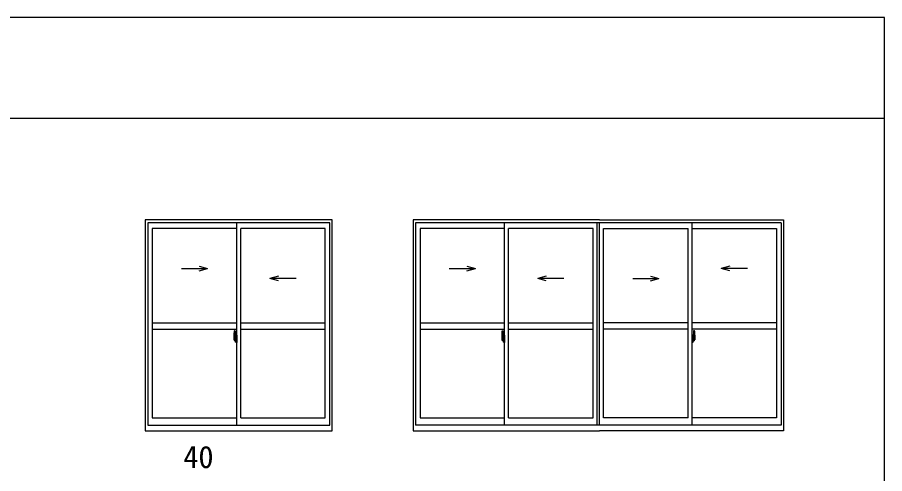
# Model space of a CAD drawing. Units: millimetres, scale not verified. Extents: x -437 to 438, y -281 to 279.
# Drawn here: x 223.7 to 438.2, y 131 to 243.7 of the extents above; entities that cross this region are included whole.
import ezdxf
from ezdxf.enums import TextEntityAlignment as Align

# ---------------------------------------------------------------- set-up
doc = ezdxf.new("R2010")
doc.units = ezdxf.units.MM
doc.header["$LTSCALE"] = 2
for name, color, linetype in [('0-5_YKK_A1', 4, 'Continuous'), ('0-6_YKK_D', 6, 'Continuous'), ('0-7_YKK_ZWAK', 7, 'Continuous')]:
    doc.layers.add(name, color=color, linetype=linetype)
doc.styles.add('ＭＳ ゴシック', font='')
doc.styles.get('ＭＳ ゴシック').set_extended_font_data('MS Gothic')

msp = doc.modelspace()

# ---------------------------------------------------------------- linework, layer by layer
at = {"layer": '0-5_YKK_A1'}
for p, q in [((301.575, 193.7), (255.325, 193.7)), ((255.325, 193.7), (255.325, 141.575)), ((301.575, 141.575), (301.575, 193.7)), ((367.7, 193.7), (321.575, 193.7)), ((321.575, 193.7), (321.575, 141.575)), ((367.7, 193.7), (413.2, 193.7)), ((413.2, 193.7), (413.2, 141.575)), ((300.95, 192.95), (255.95, 192.95)), ((255.95, 192.95), (255.95, 142.95)), ((277.95, 191.525), (257.075, 191.525)), ((257.075, 191.525), (257.075, 144.8)), ((277.95, 142.95), (277.95, 192.95)), ((278.95, 144.8), (278.95, 191.525)), ((299.825, 191.525), (278.95, 191.525)), ((299.825, 144.8), (299.825, 191.525)), ((300.95, 142.95), (300.95, 192.95)), ((322.2, 192.95), (322.2, 142.95)), ((412.575, 192.95), (322.2, 192.95)), ((344.2, 191.525), (323.325, 191.525)), ((323.325, 191.525), (323.325, 144.8)), ((344.2, 142.95), (344.2, 192.95)), ((345.2, 144.8), (345.2, 191.525)), ((366.075, 191.525), (345.2, 191.525)), ((366.075, 144.8), (366.075, 191.525)), ((367.075, 142.95), (367.075, 192.95)), ((367.7, 142.95), (367.7, 192.95)), ((368.7, 144.8), (368.7, 191.525)), ((368.7, 191.525), (389.575, 191.525)), ((389.575, 144.8), (389.575, 191.525)), ((390.575, 142.95), (390.575, 192.95)), ((390.575, 191.525), (411.45, 191.525)), ((411.45, 191.525), (411.45, 144.8)), ((412.575, 192.95), (412.575, 142.95)), ((264.277, 181.677), (270.748, 181.677)), ((268.631, 182.245), (270.748, 181.677)), ((268.631, 181.11), (270.748, 181.677)), ((330.527, 181.677), (336.998, 181.677)), ((334.881, 182.245), (336.998, 181.677)), ((334.881, 181.11), (336.998, 181.677)), ((399.894, 182.245), (397.777, 181.677)), ((404.248, 181.677), (397.777, 181.677)), ((399.894, 181.11), (397.777, 181.677)), ((288.269, 179.745), (286.152, 179.177)), ((292.623, 179.177), (286.152, 179.177)), ((288.269, 178.61), (286.152, 179.177)), ((354.519, 179.745), (352.402, 179.177)), ((358.873, 179.177), (352.402, 179.177)), ((354.519, 178.61), (352.402, 179.177)), ((375.902, 179.177), (382.373, 179.177)), ((380.256, 179.745), (382.373, 179.177)), ((380.256, 178.61), (382.373, 179.177)), ((257.075, 168.2), (277.95, 168.2)), ((278.95, 168.2), (299.825, 168.2)), ((323.325, 168.2), (344.2, 168.2)), ((345.2, 168.2), (366.075, 168.2)), ((389.575, 168.2), (368.7, 168.2)), ((411.45, 168.2), (390.575, 168.2)), ((257.075, 166.7), (277.95, 166.7)), ((277.37, 166.279), (277.587, 166.287)), ((277.6, 166.275), (277.6, 164.645)), ((278.95, 166.7), (299.825, 166.7)), ((323.325, 166.7), (344.2, 166.7)), ((343.62, 166.279), (343.837, 166.287)), ((343.85, 166.275), (343.85, 164.645)), ((345.2, 166.7), (366.075, 166.7)), ((389.575, 166.7), (368.7, 166.7)), ((411.45, 166.7), (390.575, 166.7)), ((390.925, 166.275), (390.925, 164.645)), ((391.155, 166.279), (390.938, 166.287)), ((277.673, 164.2), (277.155, 164.2)), ((277.164, 164.2), (277.827, 164.2)), ((277.25, 165.153), (277.25, 164.044)), ((277.274, 164.019), (277.377, 164.015)), ((277.544, 164.721), (277.35, 164.721)), ((277.35, 164.191), (277.35, 164.721)), ((277.35, 164.19), (277.35, 164.191)), ((277.351, 164.166), (277.35, 164.19)), ((277.35, 164.172), (277.35, 164.19)), ((277.363, 164.685), (277.544, 164.685)), ((277.363, 164.195), (277.363, 164.685)), ((277.377, 164.101), (277.377, 164.015)), ((277.485, 164.101), (277.377, 164.101)), ((277.395, 164.067), (277.377, 164.067)), ((277.395, 164.043), (277.513, 164.043)), ((277.395, 163.978), (277.395, 164.043)), ((277.395, 163.97), (277.395, 163.978)), ((277.395, 163.97), (277.539, 163.97)), ((277.45, 163.843), (277.45, 163.818)), ((277.544, 163.818), (277.45, 163.818)), ((277.463, 163.856), (277.544, 163.856)), ((277.485, 164.105), (277.485, 164.087)), ((277.505, 164.105), (277.485, 164.105)), ((277.505, 164.496), (277.505, 164.087)), ((277.592, 164.496), (277.505, 164.496)), ((277.513, 164.331), (277.505, 164.331)), ((277.513, 164.274), (277.513, 164.373)), ((277.513, 164.274), (277.563, 164.274)), ((277.513, 164.274), (277.513, 164.274)), ((277.513, 164.237), (277.513, 164.274)), ((277.513, 164.237), (277.563, 164.237)), ((277.513, 164.214), (277.513, 164.237)), ((277.513, 164.214), (277.563, 164.214)), ((277.513, 164.117), (277.513, 164.214)), ((277.513, 164.117), (277.563, 164.117)), ((277.513, 164.09), (277.513, 164.117)), ((277.513, 164.09), (277.563, 164.09)), ((277.513, 164.087), (277.513, 164.09)), ((277.52, 164.2), (278.032, 164.2)), ((277.562, 164.067), (277.556, 164.067)), ((277.562, 164.496), (277.562, 164.385)), ((277.562, 164.202), (277.562, 164.067)), ((277.563, 164.583), (277.563, 164.608)), ((277.6, 164.437), (277.563, 164.437)), ((277.563, 164.274), (277.563, 163.875)), ((277.648, 164.274), (277.563, 164.274)), ((277.563, 164.274), (277.563, 164.274)), ((277.563, 164.237), (277.563, 164.274)), ((277.563, 164.214), (277.563, 164.237)), ((277.563, 164.117), (277.563, 164.214)), ((277.563, 164.09), (277.563, 164.117)), ((277.563, 164.087), (277.563, 164.09)), ((277.563, 164.087), (277.563, 164.022)), ((277.563, 164.022), (277.563, 164.016)), ((277.563, 164.016), (277.563, 163.99)), ((277.592, 164.645), (277.592, 164.496)), ((277.6, 164.645), (277.592, 164.645)), ((277.6, 164.665), (277.6, 164.385)), ((277.6, 164.385), (277.6, 164.562)), ((277.6, 164.416), (277.6, 164.534)), ((277.6, 164.013), (277.6, 164.274)), ((277.6, 164.274), (277.6, 163.875)), ((277.612, 164.574), (277.662, 164.575)), ((277.662, 164), (277.612, 164.001)), ((277.662, 164.491), (277.662, 164.648)), ((277.662, 163.927), (277.662, 164.084)), ((277.663, 165.128), (277.663, 164.675)), ((277.725, 164.675), (277.663, 164.675)), ((277.663, 163.448), (277.663, 163.9)), ((277.725, 163.9), (277.663, 163.9)), ((277.675, 164.663), (277.675, 164.675)), ((277.738, 164.663), (277.675, 164.663)), ((277.737, 164.662), (277.675, 164.66)), ((277.737, 163.913), (277.675, 163.915)), ((277.675, 163.913), (277.675, 163.9)), ((277.738, 163.913), (277.675, 163.913)), ((277.687, 164.455), (277.687, 164.12)), ((277.725, 165.153), (277.688, 165.153)), ((277.725, 163.423), (277.688, 163.423)), ((277.693, 164.454), (277.693, 163.946)), ((277.935, 164.474), (277.705, 164.466)), ((277.705, 163.934), (277.935, 163.926)), ((277.725, 165.153), (277.725, 164.675)), ((277.725, 165.14), (277.738, 165.14)), ((277.725, 163.988), (277.725, 163.959)), ((277.725, 163.423), (277.725, 163.9)), ((277.725, 163.435), (277.738, 163.435)), ((277.738, 165.155), (277.95, 165.163)), ((277.738, 165.155), (277.738, 164.663)), ((277.738, 165.14), (277.738, 164.663)), ((277.913, 164), (277.738, 164)), ((277.738, 163.946), (277.913, 163.946)), ((277.738, 163.435), (277.738, 163.913)), ((277.778, 164.532), (277.778, 164.497)), ((277.87, 164.545), (277.79, 164.545)), ((277.79, 164.485), (277.87, 164.485)), ((277.883, 164.532), (277.883, 164.497)), ((277.925, 163.988), (277.925, 163.959)), ((277.943, 164.467), (277.943, 163.933)), ((277.943, 164.467), (277.943, 164.464)), ((277.95, 164.356), (277.943, 164.356)), ((277.95, 164.194), (277.943, 164.194)), ((277.95, 165.163), (277.95, 163.413)), ((343.923, 164.2), (343.405, 164.2)), ((343.414, 164.2), (344.077, 164.2)), ((343.5, 165.153), (343.5, 164.044)), ((343.524, 164.019), (343.627, 164.015)), ((343.794, 164.721), (343.6, 164.721)), ((343.6, 164.191), (343.6, 164.721)), ((343.6, 164.19), (343.6, 164.191)), ((343.601, 164.166), (343.6, 164.19)), ((343.6, 164.172), (343.6, 164.19)), ((343.613, 164.685), (343.794, 164.685)), ((343.613, 164.195), (343.613, 164.685)), ((343.627, 164.101), (343.627, 164.015)), ((343.735, 164.101), (343.627, 164.101)), ((343.645, 164.067), (343.627, 164.067)), ((343.645, 164.043), (343.763, 164.043)), ((343.645, 163.978), (343.645, 164.043)), ((343.645, 163.97), (343.645, 163.978)), ((343.645, 163.97), (343.789, 163.97)), ((343.7, 163.843), (343.7, 163.818)), ((343.794, 163.818), (343.7, 163.818)), ((343.713, 163.856), (343.794, 163.856)), ((343.735, 164.105), (343.735, 164.087)), ((343.755, 164.105), (343.735, 164.105)), ((343.755, 164.496), (343.755, 164.087)), ((343.842, 164.496), (343.755, 164.496)), ((343.763, 164.331), (343.755, 164.331)), ((343.763, 164.274), (343.763, 164.373)), ((343.763, 164.274), (343.813, 164.274)), ((343.763, 164.274), (343.763, 164.274)), ((343.763, 164.237), (343.763, 164.274)), ((343.763, 164.237), (343.813, 164.237)), ((343.763, 164.214), (343.763, 164.237)), ((343.763, 164.214), (343.813, 164.214)), ((343.763, 164.117), (343.763, 164.214)), ((343.763, 164.117), (343.813, 164.117)), ((343.763, 164.09), (343.763, 164.117)), ((343.763, 164.09), (343.813, 164.09)), ((343.763, 164.087), (343.763, 164.09)), ((343.77, 164.2), (344.282, 164.2)), ((343.812, 164.067), (343.806, 164.067)), ((343.812, 164.496), (343.812, 164.385)), ((343.812, 164.202), (343.812, 164.067)), ((343.813, 164.583), (343.813, 164.608)), ((343.85, 164.437), (343.813, 164.437)), ((343.813, 164.274), (343.813, 163.875)), ((343.898, 164.274), (343.813, 164.274)), ((343.813, 164.274), (343.813, 164.274)), ((343.813, 164.237), (343.813, 164.274)), ((343.813, 164.214), (343.813, 164.237)), ((343.813, 164.117), (343.813, 164.214)), ((343.813, 164.09), (343.813, 164.117)), ((343.813, 164.087), (343.813, 164.09)), ((343.813, 164.087), (343.813, 164.022)), ((343.813, 164.022), (343.813, 164.016)), ((343.813, 164.016), (343.813, 163.99)), ((343.842, 164.645), (343.842, 164.496)), ((343.85, 164.645), (343.842, 164.645)), ((343.85, 164.665), (343.85, 164.385)), ((343.85, 164.385), (343.85, 164.562)), ((343.85, 164.416), (343.85, 164.534)), ((343.85, 164.013), (343.85, 164.274)), ((343.85, 164.274), (343.85, 163.875)), ((343.862, 164.574), (343.912, 164.575)), ((343.912, 164), (343.862, 164.001)), ((343.912, 164.491), (343.912, 164.648)), ((343.912, 163.927), (343.912, 164.084)), ((343.913, 165.128), (343.913, 164.675)), ((343.975, 164.675), (343.913, 164.675)), ((343.913, 163.448), (343.913, 163.9)), ((343.975, 163.9), (343.913, 163.9)), ((343.925, 164.663), (343.925, 164.675)), ((343.988, 164.663), (343.925, 164.663)), ((343.987, 164.662), (343.925, 164.66)), ((343.987, 163.913), (343.925, 163.915)), ((343.925, 163.913), (343.925, 163.9)), ((343.988, 163.913), (343.925, 163.913)), ((343.937, 164.455), (343.937, 164.12)), ((343.975, 165.153), (343.938, 165.153)), ((343.975, 163.423), (343.938, 163.423)), ((343.943, 164.454), (343.943, 163.946)), ((344.185, 164.474), (343.955, 164.466)), ((343.955, 163.934), (344.185, 163.926)), ((343.975, 165.153), (343.975, 164.675)), ((343.975, 165.14), (343.988, 165.14)), ((343.975, 163.988), (343.975, 163.959)), ((343.975, 163.423), (343.975, 163.9)), ((343.975, 163.435), (343.988, 163.435)), ((343.988, 165.155), (344.2, 165.163)), ((343.988, 165.155), (343.988, 164.663)), ((343.988, 165.14), (343.988, 164.663)), ((344.163, 164), (343.988, 164)), ((343.988, 163.946), (344.163, 163.946)), ((343.988, 163.435), (343.988, 163.913)), ((344.028, 164.532), (344.028, 164.497)), ((344.12, 164.545), (344.04, 164.545)), ((344.04, 164.485), (344.12, 164.485)), ((344.133, 164.532), (344.133, 164.497)), ((344.175, 163.988), (344.175, 163.959)), ((344.193, 164.467), (344.193, 163.933)), ((344.193, 164.467), (344.193, 164.464)), ((344.2, 164.356), (344.193, 164.356)), ((344.2, 164.194), (344.193, 164.194)), ((344.2, 165.163), (344.2, 163.413)), ((391.005, 164.2), (390.493, 164.2)), ((390.788, 165.155), (390.575, 165.163)), ((390.575, 165.163), (390.575, 163.413)), ((390.575, 164.356), (390.583, 164.356)), ((390.575, 164.194), (390.583, 164.194)), ((390.583, 164.467), (390.583, 163.933)), ((390.583, 164.467), (390.583, 164.464)), ((390.59, 164.474), (390.82, 164.466)), ((390.82, 163.934), (390.59, 163.926)), ((390.6, 163.988), (390.6, 163.959)), ((390.613, 164), (390.788, 164)), ((390.788, 163.946), (390.613, 163.946)), ((390.642, 164.532), (390.642, 164.497)), ((390.655, 164.545), (390.735, 164.545)), ((390.735, 164.485), (390.655, 164.485)), ((391.361, 164.2), (390.698, 164.2)), ((390.747, 164.532), (390.747, 164.497)), ((390.788, 165.155), (390.788, 164.663)), ((390.788, 165.14), (390.788, 164.663)), ((390.8, 165.14), (390.788, 165.14)), ((390.788, 164.663), (390.85, 164.663)), ((390.788, 164.662), (390.85, 164.66)), ((390.788, 163.913), (390.85, 163.915)), ((390.788, 163.435), (390.788, 163.913)), ((390.788, 163.913), (390.85, 163.913)), ((390.8, 163.435), (390.788, 163.435)), ((390.8, 165.153), (390.8, 164.675)), ((390.8, 165.153), (390.838, 165.153)), ((390.8, 164.675), (390.863, 164.675)), ((390.8, 163.988), (390.8, 163.959)), ((390.8, 163.423), (390.8, 163.9)), ((390.8, 163.9), (390.863, 163.9)), ((390.8, 163.423), (390.838, 163.423)), ((390.833, 164.454), (390.833, 163.946)), ((390.838, 164.455), (390.838, 164.12)), ((390.85, 164.663), (390.85, 164.675)), ((390.85, 163.913), (390.85, 163.9)), ((390.852, 164.2), (391.37, 164.2)), ((390.863, 165.128), (390.863, 164.675)), ((390.863, 164.491), (390.863, 164.648)), ((390.913, 164.574), (390.863, 164.575)), ((390.863, 163.927), (390.863, 164.084)), ((390.863, 164), (390.913, 164.001)), ((390.863, 163.448), (390.863, 163.9)), ((390.877, 164.274), (390.962, 164.274)), ((390.925, 164.665), (390.925, 164.385)), ((390.925, 164.645), (390.933, 164.645)), ((390.925, 164.385), (390.925, 164.562)), ((390.925, 164.416), (390.925, 164.534)), ((390.925, 164.437), (390.962, 164.437)), ((390.925, 164.013), (390.925, 164.274)), ((390.925, 164.274), (390.925, 163.875)), ((390.933, 164.645), (390.933, 164.496)), ((390.933, 164.496), (391.02, 164.496)), ((390.962, 164.583), (390.962, 164.608)), ((390.962, 164.274), (390.962, 163.875)), ((390.962, 164.274), (390.962, 164.274)), ((391.012, 164.274), (390.962, 164.274)), ((390.962, 164.237), (390.962, 164.274)), ((391.012, 164.237), (390.962, 164.237)), ((390.962, 164.214), (390.962, 164.237)), ((391.012, 164.214), (390.962, 164.214)), ((390.962, 164.117), (390.962, 164.214)), ((391.012, 164.117), (390.962, 164.117)), ((390.962, 164.09), (390.962, 164.117)), ((391.012, 164.09), (390.962, 164.09)), ((390.962, 164.087), (390.962, 164.09)), ((390.962, 164.087), (390.962, 164.022)), ((390.962, 164.022), (390.962, 164.016)), ((390.962, 164.016), (390.962, 163.99)), ((390.963, 164.496), (390.963, 164.385)), ((390.963, 164.202), (390.963, 164.067)), ((390.963, 164.067), (390.969, 164.067)), ((390.981, 164.721), (391.175, 164.721)), ((391.162, 164.685), (390.981, 164.685)), ((391.062, 163.856), (390.981, 163.856)), ((390.981, 163.818), (391.075, 163.818)), ((391.13, 163.97), (390.986, 163.97)), ((391.012, 164.274), (391.012, 164.373)), ((391.012, 164.331), (391.02, 164.331)), ((391.012, 164.274), (391.012, 164.274)), ((391.012, 164.237), (391.012, 164.274)), ((391.012, 164.214), (391.012, 164.237)), ((391.012, 164.117), (391.012, 164.214)), ((391.012, 164.09), (391.012, 164.117)), ((391.012, 164.087), (391.012, 164.09)), ((391.13, 164.043), (391.012, 164.043)), ((391.02, 164.496), (391.02, 164.087)), ((391.02, 164.105), (391.04, 164.105)), ((391.04, 164.105), (391.04, 164.087)), ((391.04, 164.101), (391.148, 164.101)), ((391.075, 163.843), (391.075, 163.818)), ((391.13, 164.067), (391.148, 164.067)), ((391.13, 163.978), (391.13, 164.043)), ((391.13, 163.97), (391.13, 163.978)), ((391.148, 164.101), (391.148, 164.015)), ((391.251, 164.019), (391.148, 164.015)), ((391.162, 164.195), (391.162, 164.685)), ((391.174, 164.166), (391.175, 164.19)), ((391.175, 164.191), (391.175, 164.721)), ((391.175, 164.19), (391.175, 164.191)), ((391.175, 164.172), (391.175, 164.19)), ((391.275, 165.153), (391.275, 164.044)), ((257.075, 144.8), (277.95, 144.8)), ((278.95, 144.8), (299.825, 144.8)), ((323.325, 144.8), (344.2, 144.8)), ((345.2, 144.8), (366.075, 144.8)), ((389.575, 144.8), (368.7, 144.8)), ((411.45, 144.8), (390.575, 144.8)), ((255.325, 141.575), (301.575, 141.575)), ((255.95, 142.95), (300.95, 142.95)), ((321.575, 141.575), (367.7, 141.575)), ((412.575, 142.95), (322.2, 142.95)), ((413.2, 141.575), (367.7, 141.575))]:
    msp.add_line(p, q, dxfattribs=at)
for points in [[(277.395, 164.043), (277.395, 164.087), (277.513, 164.087), (277.563, 164.087)], [(277.45, 163.818), (277.439, 163.834), (277.434, 163.842)], [(277.561, 163.982), (277.559, 163.979), (277.557, 163.976), (277.552, 163.972), (277.544, 163.97), (277.535, 163.97), (277.53, 163.971), (277.524, 163.972), (277.513, 163.978), (277.513, 163.978)], [(277.563, 164.666), (277.563, 164.496), (277.563, 164.385)], [(277.563, 164.385), (277.648, 164.385), (277.648, 164.286)], [(277.563, 164.286), (277.648, 164.286), (277.648, 164.274)], [(277.687, 164.455), (277.686, 164.455), (277.682, 164.455), (277.677, 164.458), (277.671, 164.464), (277.665, 164.478), (277.662, 164.491)], [(277.662, 164.084), (277.663, 164.088), (277.666, 164.102), (277.67, 164.109), (277.675, 164.115), (277.679, 164.118), (277.684, 164.12), (277.687, 164.12)], [(277.738, 163.913), (277.738, 163.42), (277.95, 163.413)], [(343.645, 164.043), (343.645, 164.087), (343.763, 164.087), (343.813, 164.087)], [(343.7, 163.818), (343.689, 163.834), (343.684, 163.842)], [(343.811, 163.982), (343.809, 163.979), (343.807, 163.976), (343.802, 163.972), (343.794, 163.97), (343.785, 163.97), (343.78, 163.971), (343.774, 163.972), (343.763, 163.978), (343.763, 163.978)], [(343.813, 164.666), (343.813, 164.496), (343.813, 164.385)], [(343.813, 164.385), (343.898, 164.385), (343.898, 164.286)], [(343.813, 164.286), (343.898, 164.286), (343.898, 164.274)], [(343.937, 164.455), (343.936, 164.455), (343.932, 164.455), (343.927, 164.458), (343.921, 164.464), (343.915, 164.478), (343.912, 164.491)], [(343.912, 164.084), (343.913, 164.088), (343.916, 164.102), (343.92, 164.109), (343.925, 164.115), (343.929, 164.118), (343.934, 164.12), (343.937, 164.12)], [(343.988, 163.913), (343.988, 163.42), (344.2, 163.413)], [(390.788, 163.913), (390.788, 163.42), (390.575, 163.413)], [(390.838, 164.455), (390.839, 164.455), (390.843, 164.455), (390.848, 164.458), (390.854, 164.464), (390.86, 164.478), (390.863, 164.491)], [(390.863, 164.084), (390.862, 164.088), (390.859, 164.102), (390.855, 164.109), (390.85, 164.115), (390.846, 164.118), (390.841, 164.12), (390.838, 164.12)], [(390.962, 164.385), (390.877, 164.385), (390.877, 164.286)], [(390.962, 164.286), (390.877, 164.286), (390.877, 164.274)], [(390.962, 164.666), (390.962, 164.496), (390.962, 164.385)], [(391.13, 164.043), (391.13, 164.087), (391.012, 164.087), (390.962, 164.087)], [(390.964, 163.982), (390.966, 163.979), (390.968, 163.976), (390.973, 163.972), (390.981, 163.97), (390.99, 163.97), (390.995, 163.971), (391.001, 163.972), (391.012, 163.978), (391.012, 163.978)], [(391.075, 163.818), (391.086, 163.834), (391.091, 163.842)]]:
    msp.add_lwpolyline(points, dxfattribs=at)
for centre, radius, start, end in [((283.875, 165.132), 6.625, 170.20654, 179.82143), ((277.371, 166.254), 0.025, 92, 170.20654), ((277.587, 166.275), 0.0125, 0, 92), ((350.125, 165.132), 6.625, 170.20654, 179.82143), ((343.621, 166.254), 0.025, 92, 170.20654), ((343.837, 166.275), 0.0125, 0, 92), ((390.938, 166.275), 0.0125, 88, 180), ((391.154, 166.254), 0.025, 9.79346, 88), ((384.65, 165.132), 6.625, 0.17857, 9.79346), ((277.275, 164.044), 0.025, 180, 268), ((278.088, 164.19), 0.738, 179.91894, 190.81318), ((277.363, 164.697), 0.0125, 180, 270), ((278.004, 164.161), 0.653, 179.5362, 192.85144), ((278.098, 164.175), 0.736, 178.42075, 189.33089), ((277.824, 164.122), 0.467, 188.62914, 193.1575), ((278.004, 164.161), 0.653, 192.85144, 209.23122), ((277.824, 164.122), 0.467, 193.1575, 216.63292), ((277.805, 164.132), 0.44, 189.9821, 192.05297), ((277.805, 164.132), 0.44, 192.05297, 218.82619), ((277.463, 163.843), 0.0125, 90, 180), ((277.515, 164.09), 0.0475, 266.91231, 356.7406), ((277.544, 164.665), 0.0562, 0, 90), ((277.544, 164.666), 0.0187, 0, 90), ((277.544, 163.875), 0.0187, 270, 0), ((277.544, 163.875), 0.0562, 270, 0), ((277.613, 164.562), 0.0125, 91, 180), ((277.613, 164.013), 0.0125, 180, 269.00002), ((277.688, 165.128), 0.025, 90, 180), ((277.675, 164.648), 0.0125, 91.99999, 180), ((277.675, 163.927), 0.0125, 180, 268.00001), ((277.688, 163.448), 0.025, 180, 270), ((277.705, 164.454), 0.0127, 88.99206, 157.90245), ((277.705, 163.946), 0.0128, 202.43823, 270.66726), ((277.738, 163.988), 0.0125, 90, 180), ((277.738, 163.959), 0.0125, 180, 270), ((277.79, 164.532), 0.0125, 90, 180), ((277.79, 164.497), 0.0125, 180, 270), ((277.87, 164.532), 0.0125, 0, 90), ((277.87, 164.497), 0.0125, 270, 0), ((277.913, 163.988), 0.0125, 0, 90), ((277.913, 163.959), 0.0125, 270, 0), ((343.525, 164.044), 0.025, 180, 268), ((344.338, 164.19), 0.738, 179.91894, 190.81318), ((343.613, 164.697), 0.0125, 180, 270), ((344.254, 164.161), 0.653, 179.5362, 192.85144), ((344.348, 164.175), 0.736, 178.42075, 189.33089), ((344.074, 164.122), 0.467, 188.62914, 193.1575), ((344.254, 164.161), 0.653, 192.85144, 209.23122), ((344.074, 164.122), 0.467, 193.1575, 216.63292), ((344.055, 164.132), 0.44, 189.9821, 192.05297), ((344.055, 164.132), 0.44, 192.05297, 218.82619), ((343.713, 163.843), 0.0125, 90, 180), ((343.765, 164.09), 0.0475, 266.91231, 356.7406), ((343.794, 164.665), 0.0562, 0, 90), ((343.794, 164.666), 0.0187, 0, 90), ((343.794, 163.875), 0.0187, 270, 0), ((343.794, 163.875), 0.0562, 270, 0), ((343.863, 164.562), 0.0125, 91, 180), ((343.863, 164.013), 0.0125, 180, 269.00002), ((343.938, 165.128), 0.025, 90, 180), ((343.925, 164.648), 0.0125, 91.99999, 180), ((343.925, 163.927), 0.0125, 180, 268.00001), ((343.938, 163.448), 0.025, 180, 270), ((343.955, 164.454), 0.0127, 88.99206, 157.90245), ((343.955, 163.946), 0.0128, 202.43823, 270.66726), ((343.988, 163.988), 0.0125, 90, 180), ((343.988, 163.959), 0.0125, 180, 270), ((344.04, 164.532), 0.0125, 90, 180), ((344.04, 164.497), 0.0125, 180, 270), ((344.12, 164.532), 0.0125, 0, 90), ((344.12, 164.497), 0.0125, 270, 0), ((344.163, 163.988), 0.0125, 0, 90), ((344.163, 163.959), 0.0125, 270, 0), ((390.613, 163.988), 0.0125, 90, 180), ((390.613, 163.959), 0.0125, 180, 270), ((390.655, 164.532), 0.0125, 90, 180), ((390.655, 164.497), 0.0125, 180, 270), ((390.735, 164.532), 0.0125, 0, 90), ((390.735, 164.497), 0.0125, 270, 0), ((390.788, 163.988), 0.0125, 0, 90), ((390.788, 163.959), 0.0125, 270, 0), ((390.82, 164.454), 0.0127, 22.09755, 91.00794), ((390.82, 163.946), 0.0128, 269.33274, 337.56177), ((390.838, 165.128), 0.025, 0, 90), ((390.838, 163.448), 0.025, 270, 0), ((390.85, 164.648), 0.0125, 0, 88.00001), ((390.85, 163.927), 0.0125, 271.99999, 0), ((390.913, 164.562), 0.0125, 0, 89), ((390.913, 164.013), 0.0125, 270.99998, 0), ((390.981, 164.665), 0.0562, 90, 180), ((390.981, 163.875), 0.0562, 180, 270), ((390.981, 164.666), 0.0187, 90, 180), ((390.981, 163.875), 0.0187, 180, 270), ((391.01, 164.09), 0.0475, 183.2594, 273.08769), ((391.062, 163.843), 0.0125, 0, 90), ((390.72, 164.132), 0.44, 321.17381, 347.94703), ((390.701, 164.122), 0.467, 323.36708, 346.8425), ((390.521, 164.161), 0.653, 330.76878, 347.14856), ((390.72, 164.132), 0.44, 347.94703, 350.0179), ((390.427, 164.175), 0.736, 350.66911, 1.57925), ((390.701, 164.122), 0.467, 346.8425, 351.37086), ((390.521, 164.161), 0.653, 347.14856, 0.4638), ((391.162, 164.697), 0.0125, 270, 0), ((390.437, 164.19), 0.738, 349.18682, 0.08106), ((391.25, 164.044), 0.025, 272, 0)]:
    msp.add_arc(centre, radius, start, end, dxfattribs=at)
for centre, major_axis, ratio, start_param, end_param in [((277.563, 164.373), (0.05, 0), 0.251336, 1.5707963, 3.1415927), ((277.563, 164.274), (-0.05, 0), 0.251336, 4.712389, 6.2831853), ((277.513, 163.99), (0.05, 0), 0.637322, 6.0305051, 6.2831853), ((277.705, 164.454), (-0.0118, 0.0043), 0.995692, 6.2803203, 6.6313047), ((277.705, 163.946), (0.0118, 0.0043), 0.995692, 2.7934732, 3.1444576), ((277.935, 164.467), (0.0053, 0.00549), 0.965668, 5.4977978, 7.1034794), ((277.935, 163.933), (-0.0053, 0.00549), 0.965668, 2.3212985, 3.9269802), ((343.813, 164.373), (0.05, 0), 0.251336, 1.5707963, 3.1415927), ((343.813, 164.274), (-0.05, 0), 0.251336, 4.712389, 6.2831853), ((343.763, 163.99), (0.05, 0), 0.637322, 6.0305051, 6.2831853), ((343.955, 164.454), (-0.0118, 0.0043), 0.995692, 6.2803203, 6.6313047), ((343.955, 163.946), (0.0118, 0.0043), 0.995692, 2.7934732, 3.1444576), ((344.185, 164.467), (0.0053, 0.00549), 0.965668, 5.4977978, 7.1034794), ((344.185, 163.933), (-0.0053, 0.00549), 0.965668, 2.3212985, 3.9269802), ((390.59, 164.467), (-0.0053, 0.00549), 0.965668, 5.4628912, 7.0685728), ((390.59, 163.933), (0.0053, 0.00549), 0.965668, 2.3562051, 3.9618868), ((390.82, 164.454), (0.0118, 0.0043), 0.995692, 5.9350659, 6.2860503), ((390.82, 163.946), (-0.0118, 0.0043), 0.995692, 3.1387277, 3.4897121), ((390.962, 164.373), (-0.05, 0), 0.251336, 3.1415927, 4.712389), ((390.962, 164.274), (0.05, 0), 0.251336, 6.2831853, 7.8539816), ((391.012, 163.99), (-0.05, 0), 0.637322, 0, 0.2526803)]:
    msp.add_ellipse(centre, major_axis=major_axis, ratio=ratio, start_param=start_param, end_param=end_param, dxfattribs=at)
at = {"layer": '0-7_YKK_ZWAK'}
for p, q in [((438.2, 243.7), (-436.8, 243.7)), ((438.2, 218.7), (-436.8, 218.7))]:
    msp.add_line(p, q, dxfattribs=at)
msp.add_lwpolyline([(-436.8, -281.3), (438.2, -281.3), (438.2, 243.7)], dxfattribs=at)

# ---------------------------------------------------------------- texts
at = {"layer": '0-6_YKK_D', "style": 'ＭＳ ゴシック'}
msp.add_text('40', height=5.499, dxfattribs=at).set_placement((264.745, 130.7), align=Align.BOTTOM_LEFT)

doc.saveas('drawing.dxf')
